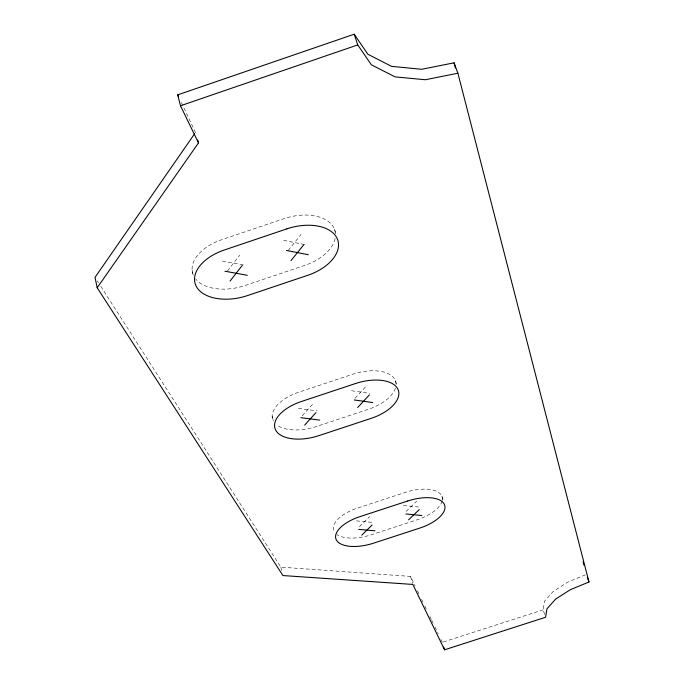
<?xml version="1.0" encoding="UTF-8"?>
<svg xmlns="http://www.w3.org/2000/svg" width="684" height="684" viewBox="0 0 684 684"><rect width="100%" height="100%" fill="white"/><g stroke="black" fill="none" stroke-linecap="round" stroke-linejoin="round"><path stroke-width="0.51" stroke-dasharray="3.42 2.56" d="M544.686 614.471L543.147 609.82L544.455 601.33L553.074 591.583L567.797 582.11L585.359 574.851M227.464 270.984L239.648 255.209M288.212 250.498L301.02 234.484M302.191 415.838L313.375 403.389M354.987 398.336L366.633 385.716M359.382 526.689L369.668 516.54M406.065 511.418L416.71 501.141M443.369 641.977L543.147 609.82M100.779 286.339L280.833 567.139L410.503 576.407L415.12 585.957M356.39 520.883L372.575 522.379M403.389 505.502L419.292 507.092M298.344 408.382L317.102 410.896M351.55 390.726L369.958 393.377M222.334 261.049L244.624 265.195M283.638 240.349L304.457 244.487M97.325 280.953L98.479 282.748M181.405 102.506L196.24 134.098M417.428 590.737L419.275 594.55M421.583 599.329L422.969 602.194M424.815 606.015L427.124 610.786M429.894 616.515L431.279 619.379M431.741 620.337L433.126 623.201M434.973 627.023L438.205 633.709M440.975 639.437L442.36 642.302M441.907 496.31L443.061 500.047M395.352 380.586L396.908 385.69M334.408 229.089L335.613 233.107M410.503 576.407L412.546 583.426M272.147 416.24L273.48 421.404M280.833 567.139L281.765 570.875M192.093 270.146L193.333 275.25M395.455 388.204A36.449 19.067 -16.3 0 1 368.411 409.28L316.316 426.525A36.406 18.981 -15.1 0 1 276.96 425.021M396.087 384.528A36.449 19.067 -16.3 0 0 352.876 374.191L298.891 392.137A36.406 18.981 -15.1 0 0 273.395 421.036M442.129 501.039A32.148 14.834 -16.6 0 1 417.317 519.729L371.181 534.803A32.105 14.783 -15.7 0 1 337.024 534.64M442.3 500.209A32.148 14.834 -16.6 0 0 405.227 492.429L357.621 508.041A32.105 14.783 -15.7 0 0 334.125 531.579M335.126 238.596A42.083 25.411 -15.6 0 1 304.722 265.426L244.889 285.561A42.066 25.265 -13.9 0 1 195.607 278.918M335.485 233.714A42.083 25.411 -15.6 0 0 284.014 218.649L221.676 239.751A42.066 25.265 -13.9 0 0 193.974 276.481"/><path stroke-width="1.03" d="M194.521 133.893L95.025 277.362L97.179 287.767L282.928 575.552L412.837 584.427L444.566 649.8L545.601 617.267L546.943 608.828L555.605 599.124L570.379 589.676L588.975 582.016L457.887 73.222L454.073 62.817L421.695 69.289L391.539 66.357L367.821 54.198L354.209 34.2L177.712 94.862L180.482 105.772L198.497 142.888L97.179 287.767M230.046 281.098L242.307 265.358M291.033 260.553L303.91 244.581M304.679 425.072L315.914 412.657M357.647 407.527L369.351 394.95M361.733 535.153L372.07 525.03M408.553 519.849L419.249 509.597M180.482 105.772L357.749 44.913L371.369 64.818L395.138 76.882L425.388 79.737L457.887 73.222M358.749 529.382L374.96 530.827M405.886 513.966L421.823 515.514M300.832 417.659L319.642 420.113M354.218 399.96L372.66 402.551M224.933 271.223L247.275 275.301M286.459 250.464L308.33 254.73M177.712 94.862L178.635 96.777M587.325 577.287L588.975 582.016M354.209 34.2L357.749 44.913M443.736 646.987L444.566 649.8M454.073 62.817L455.407 67.981M583.136 562.043L583.931 565.146M197.744 139.955L198.497 142.888M286.895 228.858L224.309 250.011A42.22 25.137 -13.9 0 0 196.197 286.177A42.22 25.137 -13.9 0 0 247.505 295.573L307.561 275.378A42.246 25.282 -15.6 0 0 337.212 238.639A42.246 25.282 -15.6 0 0 286.895 228.858M355.586 383.51L301.422 401.499A36.526 18.87 -15.1 0 0 275.626 430.005A36.526 18.87 -15.1 0 0 318.812 435.665L371.079 418.386A36.568 18.955 -16.3 0 0 398.02 389.452A36.568 18.955 -16.3 0 0 355.586 383.51M407.767 500.979L360.015 516.608A32.199 14.68 -15.7 0 0 336.306 539.856A32.199 14.68 -15.7 0 0 373.532 543.181L419.805 528.082A32.242 14.732 -16.6 0 0 444.412 504.51A32.242 14.732 -16.6 0 0 407.767 500.979"/></g></svg>
